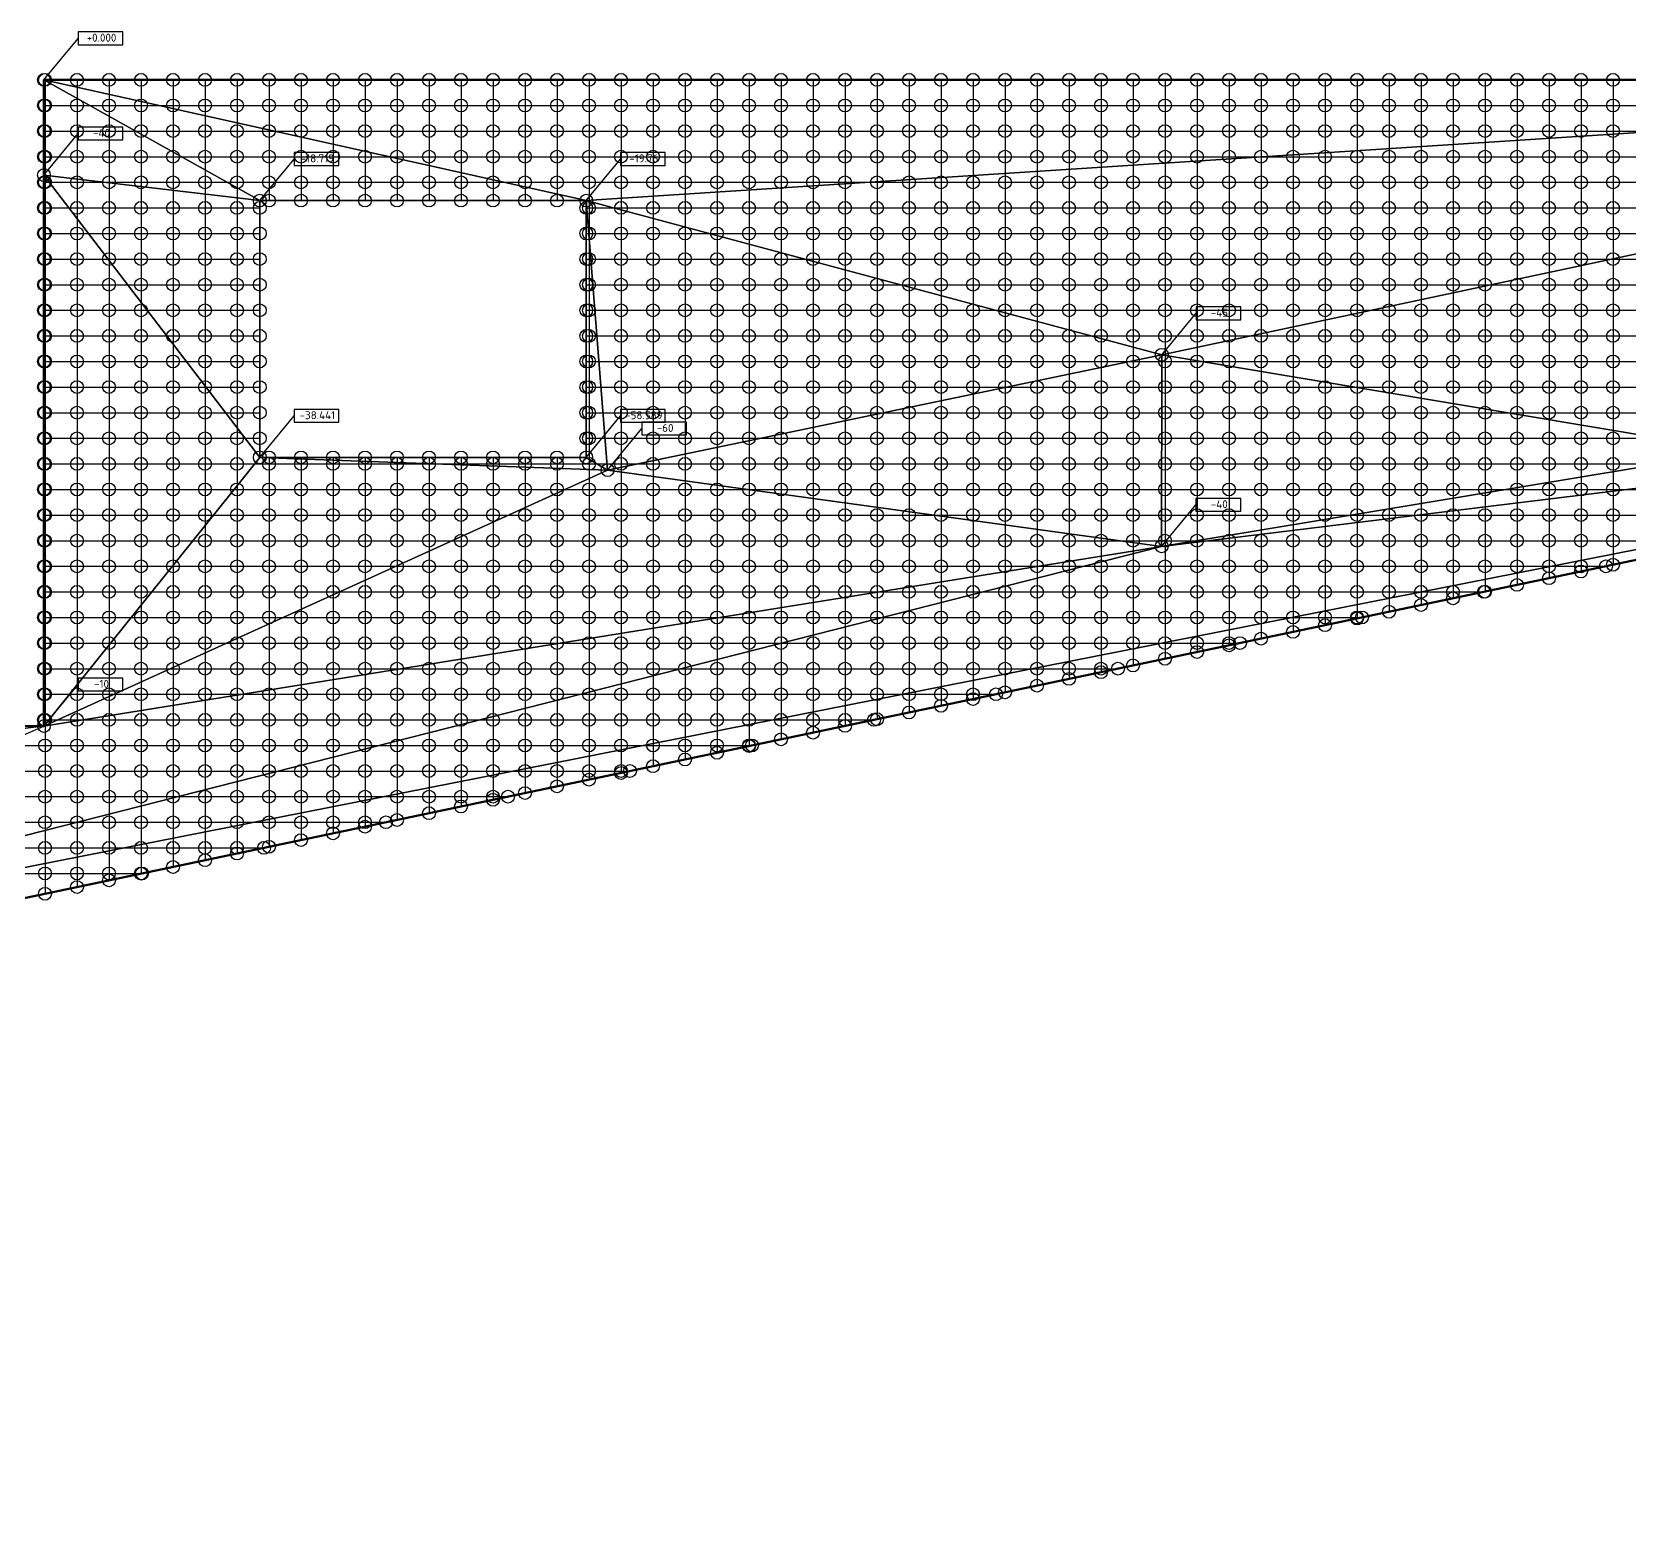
# Model space of a CAD drawing. Header units: millimetres. Extents: x 3543 to 601035, y -146359 to 38454.
# Drawn here: x 528056 to 553010, y 4826 to 27907 of the extents above; entities that cross this region are included whole.
import ezdxf
from ezdxf.enums import TextEntityAlignment as Align

# ---------------------------------------------------------------- set-up
doc = ezdxf.new("R2010")
doc.units = ezdxf.units.MM
doc.layers.add('контур', color=1, linetype='Continuous', lineweight=50)
for name, color, linetype in [('линии_высот', 4, 'Continuous'), ('областиvb', 52, 'Continuous'), ('опорыvb', 7, 'Continuous'), ('сеткаvb', 8, 'Continuous')]:
    doc.layers.add(name, color=color, linetype=linetype)
doc.styles.add('isocpeur', font='isocpeur.ttf')

# ---------------------------------------------------------------- blocks, each defined once
blk = doc.blocks.new('otmetka_oporvb')
at = {"linetype": 'ByBlock', "lineweight": -2}
blk.add_hatch(color=0, dxfattribs=at).paths.add_polyline_path([(-38, -32, 1), (38, 32, 1)])
at = {"color": 0, "linetype": 'ByBlock', "lineweight": -2}
blk.add_line((0, 0), (2142, 2596), dxfattribs=at)
at = {"color": 0}
blk.add_lwpolyline([(2142, 2196), (4942, 2196), (4942, 2996), (2142, 2996)], close=True, dxfattribs=at)
at = {"color": 0, "linetype": 'ByBlock', "lineweight": -2, "style": 'isocpeur'}
blk.add_attdef('OTM', text='', height=500, dxfattribs=at).set_placement((3600, 2639), align=Align.MIDDLE_CENTER)
blk = doc.blocks.new('opor_symbPRO')
at = {"color": 0, "ltscale": 20}
blk.add_circle((0, 0), 100, dxfattribs=at)

msp = doc.modelspace()

# ---------------------------------------------------------------- linework, layer by layer
at = {"layer": 'контур', "linetype": 'Continuous'}
msp.add_lwpolyline([(482446.7, 4826.4), (477760.5, 27157.8), (496743.3, 27157.8), (496743.3, 17060.4), (528243.1, 17060.4), (528243.1, 27157.8), (565904.8, 27157.8), (565904.8, 22339.3)], close=True, dxfattribs=at)
at = {"layer": 'линии_высот'}
for points in [[(536716.9, 25271.5), (528243.1, 27157.8), (565904.8, 27157.8)], [(531615.9, 25271.5), (528243.1, 27157.8), (536716.9, 25271.5)], [(528243.1, 25669.4), (528243.1, 27157.8), (531615.9, 25271.5)], [(545709.5, 22862), (536716.9, 25271.5), (565904.8, 27157.8)], [(554700.5, 21357.4), (545709.5, 22862), (565904.8, 27157.8)], [(531615.9, 21258.6), (528243.1, 25669.4), (531615.9, 25271.5)], [(528243.1, 17060.4), (528243.1, 25669.4), (531615.9, 21258.6)], [(537049.5, 21060.2), (536716.9, 25271.5), (545709.5, 22862)], [(536716.9, 21258.6), (536716.9, 25271.5), (537049.5, 21060.2)], [(545707.4, 19867.8), (537049.5, 21060.2), (545709.5, 22862)], [(545707.4, 19867.8), (545709.5, 22862), (554700.5, 21357.4)], [(482446.7, 4826.4), (519200.6, 13124.4), (565904.8, 22339.3)], [(519200.6, 13124.4), (545707.4, 19867.8), (565904.8, 22339.3)], [(545707.4, 19867.8), (554700.5, 21357.4), (565904.8, 22339.3)], [(528243.1, 17060.4), (531615.9, 21258.6), (537049.5, 21060.2)], [(531615.9, 21258.6), (536716.9, 21258.6), (537049.5, 21060.2)], [(528243.1, 17060.4), (537049.5, 21060.2), (545707.4, 19867.8)], [(519200.6, 13124.4), (528243.1, 17060.4), (545707.4, 19867.8)], [(496743.3, 17060.4), (528243.1, 17060.4), (511181.2, 14864.1)], [(528243.1, 17060.4), (511181.2, 14864.1), (519200.6, 13124.4)]]:
    msp.add_lwpolyline(points, close=True, dxfattribs=at)
at = {"layer": 'областиvb'}
msp.add_lwpolyline([(531615.9, 25271.5), (536716.9, 25271.5), (536716.9, 21258.6), (531615.9, 21258.6)], close=True, dxfattribs=at)
at = {"layer": 'сеткаvb'}
for p, q in [((528243.1, 27157.8), (565904.8, 27157.8)), ((528260.5, 27157.8), (528260.5, 14440)), ((528760.5, 27157.8), (528760.5, 14544.9)), ((529260.5, 27157.8), (529260.5, 14649.8)), ((529760.5, 27157.8), (529760.5, 14754.8)), ((530260.5, 27157.8), (530260.5, 14859.7)), ((530760.5, 27157.8), (530760.5, 14964.6)), ((531260.5, 27157.8), (531260.5, 15069.5)), ((531760.5, 27157.8), (531760.5, 25271.5)), ((532260.5, 27157.8), (532260.5, 25271.5)), ((532760.5, 27157.8), (532760.5, 25271.5)), ((533260.5, 27157.8), (533260.5, 25271.5)), ((533760.5, 27157.8), (533760.5, 25271.5)), ((534260.5, 27157.8), (534260.5, 25271.5)), ((534760.5, 27157.8), (534760.5, 25271.5)), ((535260.5, 27157.8), (535260.5, 25271.5)), ((535760.5, 27157.8), (535760.5, 25271.5)), ((536260.5, 27157.8), (536260.5, 25271.5)), ((536760.5, 27157.8), (536760.5, 16223.6)), ((537260.5, 27157.8), (537260.5, 16328.6)), ((537760.5, 27157.8), (537760.5, 16433.5)), ((538260.5, 27157.8), (538260.5, 16538.4)), ((538760.5, 27157.8), (538760.5, 16643.3)), ((539260.5, 27157.8), (539260.5, 16748.2)), ((539760.5, 27157.8), (539760.5, 16853.2)), ((540260.5, 27157.8), (540260.5, 16958.1)), ((540760.5, 27157.8), (540760.5, 17063)), ((541260.5, 27157.8), (541260.5, 17167.9)), ((541760.5, 27157.8), (541760.5, 17272.8)), ((542260.5, 27157.8), (542260.5, 17377.8)), ((542760.5, 27157.8), (542760.5, 17482.7)), ((543260.5, 27157.8), (543260.5, 17587.6)), ((543760.5, 27157.8), (543760.5, 17692.5)), ((544260.5, 27157.8), (544260.5, 17797.4)), ((544760.5, 27157.8), (544760.5, 17902.4)), ((545260.5, 27157.8), (545260.5, 18007.3)), ((545760.5, 27157.8), (545760.5, 18112.2)), ((546260.5, 27157.8), (546260.5, 18217.1)), ((546760.5, 27157.8), (546760.5, 18322)), ((547260.5, 27157.8), (547260.5, 18427)), ((547760.5, 27157.8), (547760.5, 18531.9)), ((548260.5, 27157.8), (548260.5, 18636.8)), ((548760.5, 27157.8), (548760.5, 18741.7)), ((549260.5, 27157.8), (549260.5, 18846.6)), ((549760.5, 27157.8), (549760.5, 18951.6)), ((550260.5, 27157.8), (550260.5, 19056.5)), ((550760.5, 27157.8), (550760.5, 19161.4)), ((551260.5, 27157.8), (551260.5, 19266.3)), ((551760.5, 27157.8), (551760.5, 19371.2)), ((552260.5, 27157.8), (552260.5, 19476.2)), ((552760.5, 27157.8), (552760.5, 19581.1)), ((528243.1, 26757.8), (565904.8, 26757.8)), ((528243.1, 26357.8), (565904.8, 26357.8)), ((528243.1, 25957.8), (565904.8, 25957.8)), ((528243.1, 25557.8), (565904.8, 25557.8)), ((531615.9, 25271.5), (536716.9, 25271.5)), ((528243.1, 25157.8), (531615.9, 25157.8)), ((536716.9, 25157.8), (565904.8, 25157.8)), ((528243.1, 24757.8), (531615.9, 24757.8)), ((536716.9, 24757.8), (565904.8, 24757.8)), ((528243.1, 24357.8), (531615.9, 24357.8)), ((536716.9, 24357.8), (565904.8, 24357.8)), ((528243.1, 23957.8), (531615.9, 23957.8)), ((536716.9, 23957.8), (565904.8, 23957.8)), ((528243.1, 23557.8), (531615.9, 23557.8)), ((536716.9, 23557.8), (565904.8, 23557.8)), ((528243.1, 23157.8), (531615.9, 23157.8)), ((536716.9, 23157.8), (565904.8, 23157.8)), ((528243.1, 22757.8), (531615.9, 22757.8)), ((536716.9, 22757.8), (565904.8, 22757.8)), ((528243.1, 22357.8), (531615.9, 22357.8)), ((536716.9, 22357.8), (565904.8, 22357.8)), ((528243.1, 21957.8), (531615.9, 21957.8)), ((536716.9, 21957.8), (564087, 21957.8)), ((528243.1, 21557.8), (531615.9, 21557.8)), ((536716.9, 21557.8), (562180.8, 21557.8)), ((536716.9, 21258.6), (531615.9, 21258.6)), ((531760.5, 21258.6), (531760.5, 15174.4)), ((532260.5, 21258.6), (532260.5, 15279.4)), ((532760.5, 21258.6), (532760.5, 15384.3)), ((533260.5, 21258.6), (533260.5, 15489.2)), ((533760.5, 21258.6), (533760.5, 15594.1)), ((534260.5, 21258.6), (534260.5, 15699)), ((534760.5, 21258.6), (534760.5, 15804)), ((535260.5, 21258.6), (535260.5, 15908.9)), ((535760.5, 21258.6), (535760.5, 16013.8)), ((536260.5, 21258.6), (536260.5, 16118.7)), ((528243.1, 21157.8), (560274.6, 21157.8)), ((528243.1, 20757.8), (558368.4, 20757.8)), ((528243.1, 20357.8), (556462.2, 20357.8)), ((528243.1, 19957.8), (554556, 19957.8)), ((528243.1, 19557.8), (552649.7, 19557.8)), ((528243.1, 19157.8), (550743.5, 19157.8)), ((528243.1, 18757.8), (548837.3, 18757.8)), ((528243.1, 18357.8), (546931.1, 18357.8)), ((528243.1, 17957.8), (545024.9, 17957.8)), ((528243.1, 17557.8), (543118.7, 17557.8)), ((528243.1, 17157.8), (541212.4, 17157.8)), ((481989, 16757.8), (539306.2, 16757.8)), ((482073.8, 16357.8), (537400, 16357.8)), ((482158.5, 15957.8), (535493.8, 15957.8)), ((482243.3, 15557.8), (533587.6, 15557.8)), ((482328, 15157.8), (531681.4, 15157.8)), ((482412.7, 14757.8), (529775.1, 14757.8))]:
    msp.add_line(p, q, dxfattribs=at)
at = {"layer": 'сеткаvb', "linetype": 'Continuous'}
msp.add_line((496743.3, 17060.4), (528243.1, 17060.4), dxfattribs=at)

# ---------------------------------------------------------------- block references
at = {"xscale": 0.25, "yscale": 0.25, "zscale": 0.25}
for p, values in [((528243.1, 27157.8), {'OTM': '+0.000'}), ((528243.1, 25669.4), {'OTM': '-40'}), ((531615.9, 25271.5), {'OTM': '-18.719'}), ((536716.9, 25271.5), {'OTM': '-19.76'}), ((545709.5, 22862), {'OTM': '-45'}), ((531615.9, 21258.6), {'OTM': '-38.441'}), ((536716.9, 21258.6), {'OTM': '-58.589'}), ((537049.5, 21060.2), {'OTM': '-60'}), ((545707.4, 19867.8), {'OTM': '-40'}), ((528243.1, 17060.4), {'OTM': '-10'})]:
    msp.add_blockref('otmetka_oporvb', p, dxfattribs=at).add_auto_attribs(values)
at = {"layer": 'опорыvb', "color": 1}
for p in [(528243.1, 27157.8), (528260.5, 27157.8), (528760.5, 27157.8), (529260.5, 27157.8), (529760.5, 27157.8), (530260.5, 27157.8), (530760.5, 27157.8), (531260.5, 27157.8), (531760.5, 27157.8), (532260.5, 27157.8), (532760.5, 27157.8), (533260.5, 27157.8), (533760.5, 27157.8), (534260.5, 27157.8), (534760.5, 27157.8), (535260.5, 27157.8), (535760.5, 27157.8), (536260.5, 27157.8), (536760.5, 27157.8), (537260.5, 27157.8), (537760.5, 27157.8), (538260.5, 27157.8), (538760.5, 27157.8), (539260.5, 27157.8), (539760.5, 27157.8), (540260.5, 27157.8), (540760.5, 27157.8), (541260.5, 27157.8), (541760.5, 27157.8), (542260.5, 27157.8), (542760.5, 27157.8), (543260.5, 27157.8), (543760.5, 27157.8), (544260.5, 27157.8), (544760.5, 27157.8), (545260.5, 27157.8), (545760.5, 27157.8), (546260.5, 27157.8), (546760.5, 27157.8), (547260.5, 27157.8), (547760.5, 27157.8), (548260.5, 27157.8), (548760.5, 27157.8), (549260.5, 27157.8), (549760.5, 27157.8), (550260.5, 27157.8), (550760.5, 27157.8), (551260.5, 27157.8), (551760.5, 27157.8), (552260.5, 27157.8), (552760.5, 27157.8), (528760.5, 26757.8), (529260.5, 26757.8), (529760.5, 26757.8), (530260.5, 26757.8), (530760.5, 26757.8), (531260.5, 26757.8), (531760.5, 26757.8), (532260.5, 26757.8), (532760.5, 26757.8), (533260.5, 26757.8), (533760.5, 26757.8), (534260.5, 26757.8), (534760.5, 26757.8), (535260.5, 26757.8), (535760.5, 26757.8), (536260.5, 26757.8), (536760.5, 26757.8), (537260.5, 26757.8), (537760.5, 26757.8), (538260.5, 26757.8), (538760.5, 26757.8), (539260.5, 26757.8), (539760.5, 26757.8), (540260.5, 26757.8), (540760.5, 26757.8), (541260.5, 26757.8), (541760.5, 26757.8), (542260.5, 26757.8), (542760.5, 26757.8), (543260.5, 26757.8), (543760.5, 26757.8), (544260.5, 26757.8), (544760.5, 26757.8), (545260.5, 26757.8), (545760.5, 26757.8), (546260.5, 26757.8), (546760.5, 26757.8), (547260.5, 26757.8), (547760.5, 26757.8), (548260.5, 26757.8), (548760.5, 26757.8), (549260.5, 26757.8), (549760.5, 26757.8), (550260.5, 26757.8), (550760.5, 26757.8), (551260.5, 26757.8), (551760.5, 26757.8), (552260.5, 26757.8), (552760.5, 26757.8), (529760.5, 26357.8), (530260.5, 26357.8), (530760.5, 26357.8), (531260.5, 26357.8), (531760.5, 26357.8), (532260.5, 26357.8), (532760.5, 26357.8), (533260.5, 26357.8), (533760.5, 26357.8), (534260.5, 26357.8), (534760.5, 26357.8), (535260.5, 26357.8), (535760.5, 26357.8), (536260.5, 26357.8), (536760.5, 26357.8), (537260.5, 26357.8), (537760.5, 26357.8), (538260.5, 26357.8), (538760.5, 26357.8), (539260.5, 26357.8), (539760.5, 26357.8), (540260.5, 26357.8), (540760.5, 26357.8), (541260.5, 26357.8), (541760.5, 26357.8), (542260.5, 26357.8), (542760.5, 26357.8), (543260.5, 26357.8), (543760.5, 26357.8), (544260.5, 26357.8), (544760.5, 26357.8), (545260.5, 26357.8), (545760.5, 26357.8), (546260.5, 26357.8), (546760.5, 26357.8), (547260.5, 26357.8), (547760.5, 26357.8), (548260.5, 26357.8), (548760.5, 26357.8), (549260.5, 26357.8), (549760.5, 26357.8), (550260.5, 26357.8), (550760.5, 26357.8), (551260.5, 26357.8), (551760.5, 26357.8), (552260.5, 26357.8), (552760.5, 26357.8), (551760.5, 19371.2), (552260.5, 19557.8), (552260.5, 19476.2), (552649.7, 19557.8), (552760.5, 19581.1), (550743.5, 19157.8), (550760.5, 19161.4), (551260.5, 19266.3), (549760.5, 18951.6), (550260.5, 19056.5), (548260.5, 18636.8), (548760.5, 18757.8), (548760.5, 18741.7), (548837.3, 18757.8), (549260.5, 18846.6), (547260.5, 18427), (547760.5, 18531.9), (546260.5, 18217.1), (546760.5, 18357.8), (546760.5, 18322), (546931.1, 18357.8), (544760.5, 17957.8), (544760.5, 17902.4), (545024.9, 17957.8), (545260.5, 18007.3), (545760.5, 18112.2), (543760.5, 17692.5), (544260.5, 17797.4), (542260.5, 17377.8), (542760.5, 17557.8), (542760.5, 17482.7), (543118.7, 17557.8), (543260.5, 17587.6), (541212.4, 17157.8), (541260.5, 17167.9), (541760.5, 17272.8), (540260.5, 16958.1), (540760.5, 17063), (538760.5, 16643.3), (539260.5, 16757.8), (539260.5, 16748.2), (539306.2, 16757.8), (539760.5, 16853.2), (537760.5, 16433.5), (538260.5, 16538.4), (536760.5, 16223.6), (537260.5, 16357.8), (537260.5, 16328.6), (537400, 16357.8), (535260.5, 15957.8), (535260.5, 15908.9), (535493.8, 15957.8), (535760.5, 16013.8), (536260.5, 16118.7), (534260.5, 15699), (534760.5, 15804), (532760.5, 15384.3), (533260.5, 15557.8), (533260.5, 15489.2), (533587.6, 15557.8), (533760.5, 15594.1), (531260.5, 15157.8), (531681.4, 15157.8), (531760.5, 15174.4), (532260.5, 15279.4), (530760.5, 14964.6), (531260.5, 15069.5), (529260.5, 14649.8), (529760.5, 14757.8), (529760.5, 14754.8), (529775.1, 14757.8), (530260.5, 14859.7), (528260.5, 14440), (528760.5, 14544.9)]:
    msp.add_blockref('opor_symbPRO', p, dxfattribs=at)
at = {"layer": 'опорыvb', "color": 92}
for p in [(528243.1, 26757.8), (528260.5, 26757.8), (528243.1, 26357.8), (528260.5, 26357.8), (528760.5, 26357.8), (529260.5, 26357.8), (529260.5, 25957.8), (529760.5, 25957.8), (530260.5, 25957.8), (530760.5, 25957.8), (531260.5, 25957.8), (531760.5, 25957.8), (532260.5, 25957.8), (532760.5, 25957.8), (533260.5, 25957.8), (533760.5, 25957.8), (534260.5, 25957.8), (534760.5, 25957.8), (535260.5, 25957.8), (535760.5, 25957.8), (536260.5, 25957.8), (536760.5, 25957.8), (537260.5, 25957.8), (537760.5, 25957.8), (538260.5, 25957.8), (538760.5, 25957.8), (539260.5, 25957.8), (539760.5, 25957.8), (540260.5, 25957.8), (540760.5, 25957.8), (541260.5, 25957.8), (541760.5, 25957.8), (542260.5, 25957.8), (542760.5, 25957.8), (543260.5, 25957.8), (543760.5, 25957.8), (544260.5, 25957.8), (544760.5, 25957.8), (545260.5, 25957.8), (545760.5, 25957.8), (546260.5, 25957.8), (546760.5, 25957.8), (547260.5, 25957.8), (547760.5, 25957.8), (548260.5, 25957.8), (548760.5, 25957.8), (549260.5, 25957.8), (549760.5, 25957.8), (550260.5, 25957.8), (550760.5, 25957.8), (551260.5, 25957.8), (551760.5, 25957.8), (552260.5, 25957.8), (552760.5, 25957.8), (530260.5, 25557.8), (530760.5, 25557.8), (531260.5, 25557.8), (531760.5, 25557.8), (532260.5, 25557.8), (532760.5, 25557.8), (533260.5, 25557.8), (533760.5, 25557.8), (534260.5, 25557.8), (534760.5, 25557.8), (535260.5, 25557.8), (535760.5, 25557.8), (536260.5, 25557.8), (536760.5, 25557.8), (537260.5, 25557.8), (537760.5, 25557.8), (538260.5, 25557.8), (538760.5, 25557.8), (539260.5, 25557.8), (539760.5, 25557.8), (540260.5, 25557.8), (540760.5, 25557.8), (541260.5, 25557.8), (541760.5, 25557.8), (542260.5, 25557.8), (542760.5, 25557.8), (543260.5, 25557.8), (543760.5, 25557.8), (544260.5, 25557.8), (544760.5, 25557.8), (545260.5, 25557.8), (545760.5, 25557.8), (546260.5, 25557.8), (546760.5, 25557.8), (547260.5, 25557.8), (547760.5, 25557.8), (548260.5, 25557.8), (548760.5, 25557.8), (549260.5, 25557.8), (549760.5, 25557.8), (550260.5, 25557.8), (550760.5, 25557.8), (551260.5, 25557.8), (551760.5, 25557.8), (552260.5, 25557.8), (552760.5, 25557.8), (531260.5, 25157.8), (531615.9, 25271.5), (531615.9, 25157.8), (531760.5, 25271.5), (532260.5, 25271.5), (532760.5, 25271.5), (533260.5, 25271.5), (533760.5, 25271.5), (534260.5, 25271.5), (534760.5, 25271.5), (535260.5, 25271.5), (535760.5, 25271.5), (536260.5, 25271.5), (536716.9, 25271.5), (536716.9, 25157.8), (536760.5, 25157.8), (537260.5, 25157.8), (537760.5, 25157.8), (538260.5, 25157.8), (538760.5, 25157.8), (539260.5, 25157.8), (539760.5, 25157.8), (540260.5, 25157.8), (540760.5, 25157.8), (541260.5, 25157.8), (541760.5, 25157.8), (542260.5, 25157.8), (542760.5, 25157.8), (543260.5, 25157.8), (543760.5, 25157.8), (544260.5, 25157.8), (544760.5, 25157.8), (545260.5, 25157.8), (545760.5, 25157.8), (546260.5, 25157.8), (546760.5, 25157.8), (547260.5, 25157.8), (547760.5, 25157.8), (548260.5, 25157.8), (548760.5, 25157.8), (549260.5, 25157.8), (549760.5, 25157.8), (550260.5, 25157.8), (550760.5, 25157.8), (551260.5, 25157.8), (551760.5, 25157.8), (552260.5, 25157.8), (552760.5, 25157.8), (531260.5, 24757.8), (531615.9, 24757.8), (531615.9, 24357.8), (528243.1, 21157.8), (528260.5, 21157.8), (528243.1, 20757.8), (528260.5, 20757.8), (528243.1, 20357.8), (528260.5, 20357.8), (528760.5, 20357.8), (552260.5, 20357.8), (552760.5, 20357.8), (528243.1, 19957.8), (528260.5, 19957.8), (528760.5, 19957.8), (529260.5, 19957.8), (551260.5, 19957.8), (551760.5, 19957.8), (552260.5, 19957.8), (552760.5, 19957.8), (528243.1, 19557.8), (528260.5, 19557.8), (528760.5, 19557.8), (529260.5, 19557.8), (549760.5, 19557.8), (550260.5, 19557.8), (550760.5, 19557.8), (551260.5, 19557.8), (551760.5, 19557.8), (528243.1, 19157.8), (528260.5, 19157.8), (528760.5, 19157.8), (529260.5, 19157.8), (529760.5, 19157.8), (548760.5, 19157.8), (549260.5, 19157.8), (549760.5, 19157.8), (550260.5, 19157.8), (528243.1, 18757.8), (528260.5, 18757.8), (528760.5, 18757.8), (529260.5, 18757.8), (529760.5, 18757.8), (530260.5, 18757.8), (547760.5, 18757.8), (548260.5, 18757.8), (528243.1, 18357.8), (528260.5, 18357.8), (528760.5, 18357.8), (529260.5, 18357.8), (529760.5, 18357.8), (530260.5, 18357.8), (535260.5, 18357.8), (535760.5, 18357.8), (536260.5, 18357.8), (546260.5, 18357.8), (528243.1, 17957.8), (528260.5, 17957.8), (528760.5, 17957.8), (529260.5, 17957.8), (529760.5, 17957.8), (530260.5, 17957.8), (530760.5, 17957.8), (531260.5, 17957.8), (531760.5, 17957.8), (532260.5, 17957.8), (532760.5, 17957.8), (533260.5, 17957.8), (533760.5, 17957.8), (534260.5, 17957.8), (544260.5, 17957.8), (528243.1, 17557.8), (528260.5, 17557.8), (528760.5, 17557.8), (529260.5, 17557.8), (529760.5, 17557.8), (530260.5, 17557.8), (530760.5, 17557.8), (531260.5, 17557.8), (531760.5, 17557.8), (532260.5, 17557.8), (532760.5, 17557.8), (542260.5, 17557.8), (528243.1, 17157.8), (528260.5, 17157.8), (528760.5, 17157.8), (529260.5, 17157.8), (529760.5, 17157.8), (530260.5, 17157.8), (530760.5, 17157.8), (540260.5, 17157.8), (540760.5, 17157.8), (528243.1, 17060.4), (528260.5, 16757.8), (528760.5, 16757.8), (529260.5, 16757.8), (538260.5, 16757.8), (538760.5, 16757.8), (536760.5, 16357.8), (534760.5, 15957.8), (532760.5, 15557.8), (530760.5, 15157.8), (528760.5, 14757.8), (529260.5, 14757.8)]:
    msp.add_blockref('opor_symbPRO', p, dxfattribs=at)
at = {"layer": 'опорыvb', "color": 131}
for p in [(528243.1, 25957.8), (528260.5, 25957.8), (528760.5, 25957.8), (528243.1, 25669.4), (528243.1, 25557.8), (528260.5, 25557.8), (528760.5, 25557.8), (529260.5, 25557.8), (529760.5, 25557.8), (528243.1, 25157.8), (528260.5, 25157.8), (528760.5, 25157.8), (529260.5, 25157.8), (529760.5, 25157.8), (530260.5, 25157.8), (530760.5, 25157.8), (528243.1, 24757.8), (528260.5, 24757.8), (528760.5, 24757.8), (529260.5, 24757.8), (529760.5, 24757.8), (530260.5, 24757.8), (530760.5, 24757.8), (536716.9, 24757.8), (536760.5, 24757.8), (537260.5, 24757.8), (537760.5, 24757.8), (538260.5, 24757.8), (538760.5, 24757.8), (539260.5, 24757.8), (539760.5, 24757.8), (540260.5, 24757.8), (540760.5, 24757.8), (541260.5, 24757.8), (541760.5, 24757.8), (542260.5, 24757.8), (542760.5, 24757.8), (543260.5, 24757.8), (543760.5, 24757.8), (544260.5, 24757.8), (544760.5, 24757.8), (545260.5, 24757.8), (545760.5, 24757.8), (546260.5, 24757.8), (546760.5, 24757.8), (547260.5, 24757.8), (547760.5, 24757.8), (548260.5, 24757.8), (548760.5, 24757.8), (549260.5, 24757.8), (549760.5, 24757.8), (550260.5, 24757.8), (550760.5, 24757.8), (551260.5, 24757.8), (551760.5, 24757.8), (552260.5, 24757.8), (552760.5, 24757.8), (528243.1, 24357.8), (528260.5, 24357.8), (528760.5, 24357.8), (529260.5, 24357.8), (529760.5, 24357.8), (530260.5, 24357.8), (530760.5, 24357.8), (531260.5, 24357.8), (536716.9, 24357.8), (536760.5, 24357.8), (537260.5, 24357.8), (537760.5, 24357.8), (538260.5, 24357.8), (538760.5, 24357.8), (539260.5, 24357.8), (539760.5, 24357.8), (540260.5, 24357.8), (540760.5, 24357.8), (541260.5, 24357.8), (541760.5, 24357.8), (542260.5, 24357.8), (542760.5, 24357.8), (543260.5, 24357.8), (543760.5, 24357.8), (544260.5, 24357.8), (544760.5, 24357.8), (545260.5, 24357.8), (545760.5, 24357.8), (546260.5, 24357.8), (546760.5, 24357.8), (547260.5, 24357.8), (547760.5, 24357.8), (548260.5, 24357.8), (548760.5, 24357.8), (549260.5, 24357.8), (549760.5, 24357.8), (550260.5, 24357.8), (550760.5, 24357.8), (551260.5, 24357.8), (551760.5, 24357.8), (552260.5, 24357.8), (552760.5, 24357.8), (528243.1, 23957.8), (528260.5, 23957.8), (528760.5, 23957.8), (529260.5, 23957.8), (529760.5, 23957.8), (530260.5, 23957.8), (530760.5, 23957.8), (531260.5, 23957.8), (531615.9, 23957.8), (536716.9, 23957.8), (536760.5, 23957.8), (537260.5, 23957.8), (537760.5, 23957.8), (538260.5, 23957.8), (538760.5, 23957.8), (539260.5, 23957.8), (539760.5, 23957.8), (540260.5, 23957.8), (540760.5, 23957.8), (541260.5, 23957.8), (541760.5, 23957.8), (542260.5, 23957.8), (542760.5, 23957.8), (543260.5, 23957.8), (543760.5, 23957.8), (544260.5, 23957.8), (544760.5, 23957.8), (545260.5, 23957.8), (545760.5, 23957.8), (546260.5, 23957.8), (546760.5, 23957.8), (547260.5, 23957.8), (547760.5, 23957.8), (548260.5, 23957.8), (548760.5, 23957.8), (549260.5, 23957.8), (549760.5, 23957.8), (550260.5, 23957.8), (550760.5, 23957.8), (551260.5, 23957.8), (551760.5, 23957.8), (552260.5, 23957.8), (552760.5, 23957.8), (528243.1, 23557.8), (528260.5, 23557.8), (528760.5, 23557.8), (529260.5, 23557.8), (529760.5, 23557.8), (530260.5, 23557.8), (530760.5, 23557.8), (531260.5, 23557.8), (531615.9, 23557.8), (536716.9, 23557.8), (536760.5, 23557.8), (537260.5, 23557.8), (537760.5, 23557.8), (538260.5, 23557.8), (538760.5, 23557.8), (539260.5, 23557.8), (539760.5, 23557.8), (540260.5, 23557.8), (540760.5, 23557.8), (541260.5, 23557.8), (541760.5, 23557.8), (542260.5, 23557.8), (542760.5, 23557.8), (543260.5, 23557.8), (543760.5, 23557.8), (544260.5, 23557.8), (544760.5, 23557.8), (545260.5, 23557.8), (545760.5, 23557.8), (546260.5, 23557.8), (546760.5, 23557.8), (547260.5, 23557.8), (547760.5, 23557.8), (548260.5, 23557.8), (548760.5, 23557.8), (549260.5, 23557.8), (549760.5, 23557.8), (550260.5, 23557.8), (550760.5, 23557.8), (551260.5, 23557.8), (551760.5, 23557.8), (552260.5, 23557.8), (552760.5, 23557.8), (528243.1, 23157.8), (528260.5, 23157.8), (528760.5, 23157.8), (529260.5, 23157.8), (529760.5, 23157.8), (530260.5, 23157.8), (530760.5, 23157.8), (531260.5, 23157.8), (531615.9, 23157.8), (536716.9, 23157.8), (536760.5, 23157.8), (537260.5, 23157.8), (537760.5, 23157.8), (538260.5, 23157.8), (538760.5, 23157.8), (539260.5, 23157.8), (539760.5, 23157.8), (540260.5, 23157.8), (540760.5, 23157.8), (541260.5, 23157.8), (541760.5, 23157.8), (542260.5, 23157.8), (542760.5, 23157.8), (543260.5, 23157.8), (543760.5, 23157.8), (544260.5, 23157.8), (544760.5, 23157.8), (545260.5, 23157.8), (545760.5, 23157.8), (546260.5, 23157.8), (546760.5, 23157.8), (547260.5, 23157.8), (547760.5, 23157.8), (548260.5, 23157.8), (548760.5, 23157.8), (549260.5, 23157.8), (549760.5, 23157.8), (550260.5, 23157.8), (550760.5, 23157.8), (551260.5, 23157.8), (551760.5, 23157.8), (552260.5, 23157.8), (552760.5, 23157.8), (545709.5, 22862), (528243.1, 22757.8), (528260.5, 22757.8), (528760.5, 22757.8), (529260.5, 22757.8), (529760.5, 22757.8), (530260.5, 22757.8), (530760.5, 22757.8), (531260.5, 22757.8), (531615.9, 22757.8), (536716.9, 22757.8), (536760.5, 22757.8), (537260.5, 22757.8), (537760.5, 22757.8), (538260.5, 22757.8), (538760.5, 22757.8), (539260.5, 22757.8), (539760.5, 22757.8), (540260.5, 22757.8), (540760.5, 22757.8), (541260.5, 22757.8), (541760.5, 22757.8), (542260.5, 22757.8), (542760.5, 22757.8), (543260.5, 22757.8), (543760.5, 22757.8), (544260.5, 22757.8), (544760.5, 22757.8), (545260.5, 22757.8), (545760.5, 22757.8), (546260.5, 22757.8), (546760.5, 22757.8), (547260.5, 22757.8), (547760.5, 22757.8), (548260.5, 22757.8), (548760.5, 22757.8), (549260.5, 22757.8), (549760.5, 22757.8), (550260.5, 22757.8), (550760.5, 22757.8), (551260.5, 22757.8), (551760.5, 22757.8), (552260.5, 22757.8), (552760.5, 22757.8), (528243.1, 22357.8), (528260.5, 22357.8), (528760.5, 22357.8), (529260.5, 22357.8), (529760.5, 22357.8), (530260.5, 22357.8), (530760.5, 22357.8), (531260.5, 22357.8), (531615.9, 22357.8), (536716.9, 22357.8), (536760.5, 22357.8), (537260.5, 22357.8), (537760.5, 22357.8), (538260.5, 22357.8), (538760.5, 22357.8), (539260.5, 22357.8), (539760.5, 22357.8), (540260.5, 22357.8), (540760.5, 22357.8), (541260.5, 22357.8), (541760.5, 22357.8), (542260.5, 22357.8), (542760.5, 22357.8), (543260.5, 22357.8), (543760.5, 22357.8), (544260.5, 22357.8), (544760.5, 22357.8), (545260.5, 22357.8), (545760.5, 22357.8), (546260.5, 22357.8), (546760.5, 22357.8), (547260.5, 22357.8), (547760.5, 22357.8), (548260.5, 22357.8), (548760.5, 22357.8), (549260.5, 22357.8), (549760.5, 22357.8), (550260.5, 22357.8), (550760.5, 22357.8), (551260.5, 22357.8), (551760.5, 22357.8), (552260.5, 22357.8), (552760.5, 22357.8), (528243.1, 21957.8), (528260.5, 21957.8), (528760.5, 21957.8), (529260.5, 21957.8), (529760.5, 21957.8), (530260.5, 21957.8), (530760.5, 21957.8), (531260.5, 21957.8), (531615.9, 21957.8), (536716.9, 21957.8), (536760.5, 21957.8), (537260.5, 21957.8), (537760.5, 21957.8), (538260.5, 21957.8), (538760.5, 21957.8), (539260.5, 21957.8), (539760.5, 21957.8), (540260.5, 21957.8), (540760.5, 21957.8), (541260.5, 21957.8), (541760.5, 21957.8), (542260.5, 21957.8), (542760.5, 21957.8), (543260.5, 21957.8), (543760.5, 21957.8), (544260.5, 21957.8), (544760.5, 21957.8), (545260.5, 21957.8), (545760.5, 21957.8), (546260.5, 21957.8), (546760.5, 21957.8), (547260.5, 21957.8), (547760.5, 21957.8), (548260.5, 21957.8), (548760.5, 21957.8), (549260.5, 21957.8), (549760.5, 21957.8), (550260.5, 21957.8), (550760.5, 21957.8), (551260.5, 21957.8), (551760.5, 21957.8), (552260.5, 21957.8), (552760.5, 21957.8), (528243.1, 21557.8), (528260.5, 21557.8), (528760.5, 21557.8), (529260.5, 21557.8), (529760.5, 21557.8), (530260.5, 21557.8), (530760.5, 21557.8), (531260.5, 21557.8), (531615.9, 21557.8), (540260.5, 21557.8), (540760.5, 21557.8), (541260.5, 21557.8), (541760.5, 21557.8), (542260.5, 21557.8), (542760.5, 21557.8), (543260.5, 21557.8), (543760.5, 21557.8), (544260.5, 21557.8), (544760.5, 21557.8), (545260.5, 21557.8), (545760.5, 21557.8), (546260.5, 21557.8), (546760.5, 21557.8), (547260.5, 21557.8), (547760.5, 21557.8), (548260.5, 21557.8), (548760.5, 21557.8), (549260.5, 21557.8), (549760.5, 21557.8), (550260.5, 21557.8), (550760.5, 21557.8), (551260.5, 21557.8), (551760.5, 21557.8), (552260.5, 21557.8), (552760.5, 21557.8), (528760.5, 21157.8), (529260.5, 21157.8), (529760.5, 21157.8), (530260.5, 21157.8), (530760.5, 21157.8), (531260.5, 21157.8), (531615.9, 21258.6), (531760.5, 21258.6), (531760.5, 21157.8), (532260.5, 21258.6), (532260.5, 21157.8), (532760.5, 21258.6), (532760.5, 21157.8), (533260.5, 21258.6), (533260.5, 21157.8), (533760.5, 21258.6), (533760.5, 21157.8), (534260.5, 21258.6), (534260.5, 21157.8), (534760.5, 21258.6), (534760.5, 21157.8), (535260.5, 21258.6), (535260.5, 21157.8), (540260.5, 21157.8), (540760.5, 21157.8), (541260.5, 21157.8), (541760.5, 21157.8), (542260.5, 21157.8), (542760.5, 21157.8), (543260.5, 21157.8), (543760.5, 21157.8), (544260.5, 21157.8), (544760.5, 21157.8), (545260.5, 21157.8), (545760.5, 21157.8), (546260.5, 21157.8), (546760.5, 21157.8), (547260.5, 21157.8), (547760.5, 21157.8), (548260.5, 21157.8), (548760.5, 21157.8), (549260.5, 21157.8), (549760.5, 21157.8), (550260.5, 21157.8), (550760.5, 21157.8), (551260.5, 21157.8), (551760.5, 21157.8), (552260.5, 21157.8), (552760.5, 21157.8), (528760.5, 20757.8), (529260.5, 20757.8), (529760.5, 20757.8), (530260.5, 20757.8), (530760.5, 20757.8), (531260.5, 20757.8), (531760.5, 20757.8), (532260.5, 20757.8), (532760.5, 20757.8), (533260.5, 20757.8), (533760.5, 20757.8), (534260.5, 20757.8), (534760.5, 20757.8), (535260.5, 20757.8), (535760.5, 20757.8), (539760.5, 20757.8), (540260.5, 20757.8), (540760.5, 20757.8), (541260.5, 20757.8), (541760.5, 20757.8), (542260.5, 20757.8), (542760.5, 20757.8), (543260.5, 20757.8), (543760.5, 20757.8), (544260.5, 20757.8), (544760.5, 20757.8), (545260.5, 20757.8), (545760.5, 20757.8), (546260.5, 20757.8), (546760.5, 20757.8), (547260.5, 20757.8), (547760.5, 20757.8), (548260.5, 20757.8), (548760.5, 20757.8), (549260.5, 20757.8), (549760.5, 20757.8), (550260.5, 20757.8), (550760.5, 20757.8), (551260.5, 20757.8), (551760.5, 20757.8), (552260.5, 20757.8), (552760.5, 20757.8), (529260.5, 20357.8), (529760.5, 20357.8), (530260.5, 20357.8), (530760.5, 20357.8), (531260.5, 20357.8), (531760.5, 20357.8), (532260.5, 20357.8), (532760.5, 20357.8), (533260.5, 20357.8), (533760.5, 20357.8), (534260.5, 20357.8), (534760.5, 20357.8), (535260.5, 20357.8), (535760.5, 20357.8), (536260.5, 20357.8), (536760.5, 20357.8), (537260.5, 20357.8), (537760.5, 20357.8), (538260.5, 20357.8), (538760.5, 20357.8), (539260.5, 20357.8), (539760.5, 20357.8), (540260.5, 20357.8), (540760.5, 20357.8), (541260.5, 20357.8), (541760.5, 20357.8), (542260.5, 20357.8), (542760.5, 20357.8), (543260.5, 20357.8), (543760.5, 20357.8), (544260.5, 20357.8), (544760.5, 20357.8), (545260.5, 20357.8), (545760.5, 20357.8), (546260.5, 20357.8), (546760.5, 20357.8), (547260.5, 20357.8), (547760.5, 20357.8), (548260.5, 20357.8), (548760.5, 20357.8), (549260.5, 20357.8), (549760.5, 20357.8), (550260.5, 20357.8), (550760.5, 20357.8), (551260.5, 20357.8), (551760.5, 20357.8), (529760.5, 19957.8), (530260.5, 19957.8), (530760.5, 19957.8), (531260.5, 19957.8), (531760.5, 19957.8), (532260.5, 19957.8), (532760.5, 19957.8), (533260.5, 19957.8), (533760.5, 19957.8), (534260.5, 19957.8), (534760.5, 19957.8), (535260.5, 19957.8), (535760.5, 19957.8), (536260.5, 19957.8), (536760.5, 19957.8), (537260.5, 19957.8), (537760.5, 19957.8), (538260.5, 19957.8), (538760.5, 19957.8), (539260.5, 19957.8), (539760.5, 19957.8), (540260.5, 19957.8), (540760.5, 19957.8), (541260.5, 19957.8), (541760.5, 19957.8), (542260.5, 19957.8), (542760.5, 19957.8), (543260.5, 19957.8), (543760.5, 19957.8), (544260.5, 19957.8), (544760.5, 19957.8), (545260.5, 19957.8), (545707.4, 19867.8), (545760.5, 19957.8), (546260.5, 19957.8), (546760.5, 19957.8), (547260.5, 19957.8), (547760.5, 19957.8), (548260.5, 19957.8), (548760.5, 19957.8), (549260.5, 19957.8), (549760.5, 19957.8), (550260.5, 19957.8), (550760.5, 19957.8), (529760.5, 19557.8), (530260.5, 19557.8), (530760.5, 19557.8), (531260.5, 19557.8), (531760.5, 19557.8), (532260.5, 19557.8), (532760.5, 19557.8), (533260.5, 19557.8), (533760.5, 19557.8), (534260.5, 19557.8), (534760.5, 19557.8), (535260.5, 19557.8), (535760.5, 19557.8), (536260.5, 19557.8), (536760.5, 19557.8), (537260.5, 19557.8), (537760.5, 19557.8), (538260.5, 19557.8), (538760.5, 19557.8), (539260.5, 19557.8), (539760.5, 19557.8), (540260.5, 19557.8), (540760.5, 19557.8), (541260.5, 19557.8), (541760.5, 19557.8), (542260.5, 19557.8), (542760.5, 19557.8), (543260.5, 19557.8), (543760.5, 19557.8), (544260.5, 19557.8), (544760.5, 19557.8), (545260.5, 19557.8), (545760.5, 19557.8), (546260.5, 19557.8), (546760.5, 19557.8), (547260.5, 19557.8), (547760.5, 19557.8), (548260.5, 19557.8), (548760.5, 19557.8), (549260.5, 19557.8), (530260.5, 19157.8), (530760.5, 19157.8), (531260.5, 19157.8), (531760.5, 19157.8), (532260.5, 19157.8), (532760.5, 19157.8), (533260.5, 19157.8), (533760.5, 19157.8), (534260.5, 19157.8), (534760.5, 19157.8), (535260.5, 19157.8), (535760.5, 19157.8), (536260.5, 19157.8), (536760.5, 19157.8), (537260.5, 19157.8), (537760.5, 19157.8), (538260.5, 19157.8), (538760.5, 19157.8), (539260.5, 19157.8), (539760.5, 19157.8), (540260.5, 19157.8), (540760.5, 19157.8), (541260.5, 19157.8), (541760.5, 19157.8), (542260.5, 19157.8), (542760.5, 19157.8), (543260.5, 19157.8), (543760.5, 19157.8), (544260.5, 19157.8), (544760.5, 19157.8), (545260.5, 19157.8), (545760.5, 19157.8), (546260.5, 19157.8), (546760.5, 19157.8), (547260.5, 19157.8), (547760.5, 19157.8), (548260.5, 19157.8), (530760.5, 18757.8), (531260.5, 18757.8), (531760.5, 18757.8), (532260.5, 18757.8), (532760.5, 18757.8), (533260.5, 18757.8), (533760.5, 18757.8), (534260.5, 18757.8), (534760.5, 18757.8), (535260.5, 18757.8), (535760.5, 18757.8), (536260.5, 18757.8), (536760.5, 18757.8), (537260.5, 18757.8), (537760.5, 18757.8), (538260.5, 18757.8), (538760.5, 18757.8), (539260.5, 18757.8), (539760.5, 18757.8), (540260.5, 18757.8), (540760.5, 18757.8), (541260.5, 18757.8), (541760.5, 18757.8), (542260.5, 18757.8), (542760.5, 18757.8), (543260.5, 18757.8), (543760.5, 18757.8), (544260.5, 18757.8), (544760.5, 18757.8), (545260.5, 18757.8), (545760.5, 18757.8), (546260.5, 18757.8), (546760.5, 18757.8), (547260.5, 18757.8), (530760.5, 18357.8), (531260.5, 18357.8), (531760.5, 18357.8), (532260.5, 18357.8), (532760.5, 18357.8), (533260.5, 18357.8), (533760.5, 18357.8), (534260.5, 18357.8), (534760.5, 18357.8), (536760.5, 18357.8), (537260.5, 18357.8), (537760.5, 18357.8), (538260.5, 18357.8), (538760.5, 18357.8), (539260.5, 18357.8), (539760.5, 18357.8), (540260.5, 18357.8), (540760.5, 18357.8), (541260.5, 18357.8), (541760.5, 18357.8), (542260.5, 18357.8), (542760.5, 18357.8), (543260.5, 18357.8), (543760.5, 18357.8), (544260.5, 18357.8), (544760.5, 18357.8), (545260.5, 18357.8), (545760.5, 18357.8), (534760.5, 17957.8), (535260.5, 17957.8), (535760.5, 17957.8), (536260.5, 17957.8), (536760.5, 17957.8), (537260.5, 17957.8), (537760.5, 17957.8), (538260.5, 17957.8), (538760.5, 17957.8), (539260.5, 17957.8), (539760.5, 17957.8), (540260.5, 17957.8), (540760.5, 17957.8), (541260.5, 17957.8), (541760.5, 17957.8), (542260.5, 17957.8), (542760.5, 17957.8), (543260.5, 17957.8), (543760.5, 17957.8), (533260.5, 17557.8), (533760.5, 17557.8), (534260.5, 17557.8), (534760.5, 17557.8), (535260.5, 17557.8), (535760.5, 17557.8), (536260.5, 17557.8), (536760.5, 17557.8), (537260.5, 17557.8), (537760.5, 17557.8), (538260.5, 17557.8), (538760.5, 17557.8), (539260.5, 17557.8), (539760.5, 17557.8), (540260.5, 17557.8), (540760.5, 17557.8), (541260.5, 17557.8), (541760.5, 17557.8), (531260.5, 17157.8), (531760.5, 17157.8), (532260.5, 17157.8), (532760.5, 17157.8), (533260.5, 17157.8), (533760.5, 17157.8), (534260.5, 17157.8), (534760.5, 17157.8), (535260.5, 17157.8), (535760.5, 17157.8), (536260.5, 17157.8), (536760.5, 17157.8), (537260.5, 17157.8), (537760.5, 17157.8), (538260.5, 17157.8), (538760.5, 17157.8), (539260.5, 17157.8), (539760.5, 17157.8), (529760.5, 16757.8), (530260.5, 16757.8), (530760.5, 16757.8), (531260.5, 16757.8), (531760.5, 16757.8), (532260.5, 16757.8), (532760.5, 16757.8), (533260.5, 16757.8), (533760.5, 16757.8), (534260.5, 16757.8), (534760.5, 16757.8), (535260.5, 16757.8), (535760.5, 16757.8), (536260.5, 16757.8), (536760.5, 16757.8), (537260.5, 16757.8), (537760.5, 16757.8), (528260.5, 16357.8), (528760.5, 16357.8), (529260.5, 16357.8), (529760.5, 16357.8), (530260.5, 16357.8), (530760.5, 16357.8), (531260.5, 16357.8), (531760.5, 16357.8), (532260.5, 16357.8), (532760.5, 16357.8), (533260.5, 16357.8), (533760.5, 16357.8), (534260.5, 16357.8), (534760.5, 16357.8), (535260.5, 16357.8), (535760.5, 16357.8), (536260.5, 16357.8), (528260.5, 15957.8), (528760.5, 15957.8), (529260.5, 15957.8), (529760.5, 15957.8), (530260.5, 15957.8), (530760.5, 15957.8), (531260.5, 15957.8), (531760.5, 15957.8), (532260.5, 15957.8), (532760.5, 15957.8), (533260.5, 15957.8), (533760.5, 15957.8), (534260.5, 15957.8), (528260.5, 15557.8), (528760.5, 15557.8), (529260.5, 15557.8), (529760.5, 15557.8), (530260.5, 15557.8), (530760.5, 15557.8), (531260.5, 15557.8), (531760.5, 15557.8), (532260.5, 15557.8), (528260.5, 15157.8), (528760.5, 15157.8), (529260.5, 15157.8), (529760.5, 15157.8), (530260.5, 15157.8), (528260.5, 14757.8)]:
    msp.add_blockref('opor_symbPRO', p, dxfattribs=at)
at = {"layer": 'опорыvb', "color": 30}
for p in [(536716.9, 21557.8), (536760.5, 21557.8), (537260.5, 21557.8), (537760.5, 21557.8), (538260.5, 21557.8), (538760.5, 21557.8), (539260.5, 21557.8), (539760.5, 21557.8), (535760.5, 21258.6), (535760.5, 21157.8), (536260.5, 21258.6), (536260.5, 21157.8), (536716.9, 21258.6), (536760.5, 21157.8), (537260.5, 21157.8), (537760.5, 21157.8), (538260.5, 21157.8), (538760.5, 21157.8), (539260.5, 21157.8), (539760.5, 21157.8), (537049.5, 21060.2), (536260.5, 20757.8), (536760.5, 20757.8), (537260.5, 20757.8), (537760.5, 20757.8), (538260.5, 20757.8), (538760.5, 20757.8), (539260.5, 20757.8)]:
    msp.add_blockref('opor_symbPRO', p, dxfattribs=at)

doc.saveas('drawing.dxf')
